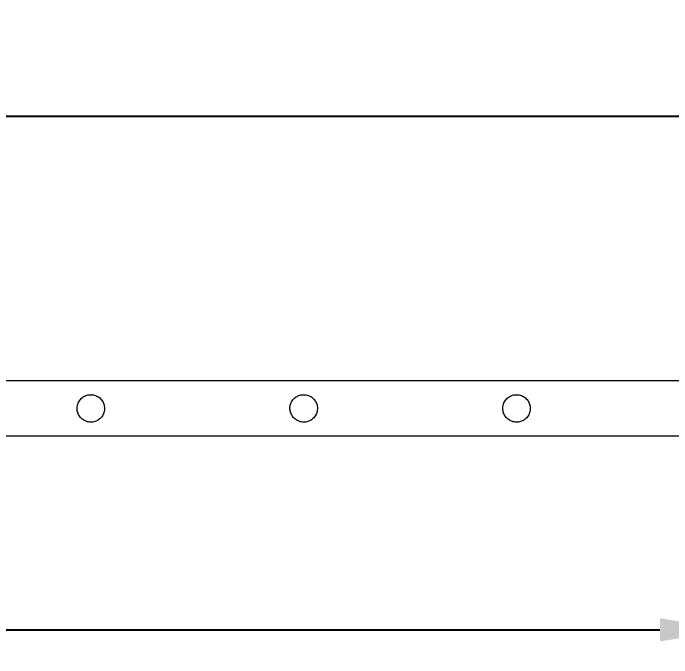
# Model space of a CAD drawing. Header units: millimetres. Extents: x 863 to 4626, y 388 to 3036.
# Drawn here: x 3685.1 to 4155.4, y 2081.7 to 2541.8 of the extents above; entities that cross this region are included whole.
import ezdxf

# ---------------------------------------------------------------- set-up
doc = ezdxf.new("R2010")
doc.units = ezdxf.units.MM
doc.linetypes.add('SLD-Solid', pattern=[0])
doc.styles.add('GENISO', font='geniso.shx', dxfattribs={"oblique": 15})
doc.dimstyles.new('Scale', dxfattribs={"dimscale": 20, "dimtxt": 2.5, "dimasz": 2.5, "dimexe": 1, "dimexo": 1, "dimgap": 0.8, "dimtad": 1, "dimdec": 0, "dimzin": 0, "dimtxsty": 'GENISO', "dimcen": 2.5, "dimclrd": 1, "dimclre": 1, "dimclrt": 7, "dimadec": 0, "dimazin": 0, "dimtfac": 1, "dimtdec": 0, "dimtmove": 0, "dimatfit": 3, "dimfxl": 1, "dimtzin": 0, "dimlwd": -1, "dimlwe": -1, "dimarcsym": 0})

# ---------------------------------------------------------------- blocks, each defined once
blk = doc.blocks.new('*D8')
at = {"color": 1, "transparency": 16777216}
for p, q in [((1080.58, 2299.35), (1080.58, 2488.01)), ((4326.51, 2299.35), (4326.51, 2488.01)), ((4276.51, 2468.01), (1130.58, 2468.01))]:
    blk.add_line(p, q, dxfattribs=at)
for points in [[(1130.58, 2476.34), (1130.58, 2459.67), (1080.58, 2468.01)], [(4276.51, 2476.34), (4276.51, 2459.67), (4326.51, 2468.01)]]:
    blk.add_solid(points, dxfattribs=at)
at = {"layer": 'Defpoints', "color": 0, "transparency": 16777216}
for p in [(1080.58, 2468.01), (1080.58, 2279.35), (4326.51, 2279.35)]:
    blk.add_point(p, dxfattribs=at)
at = {"color": 7, "transparency": 16777216, "insert": (2703.55, 2509.01), "char_height": 50, "attachment_point": 5, "style": 'GENISO'}
blk.add_mtext('3246', dxfattribs=at)
blk = doc.blocks.new('*D9')
at = {"color": 1, "transparency": 16777216}
for p, q in [((1156.61, 2229.93), (1156.61, 2081.74)), ((4196.91, 2229.93), (4196.91, 2081.74)), ((1206.61, 2101.74), (4146.91, 2101.74))]:
    blk.add_line(p, q, dxfattribs=at)
for points in [[(1206.61, 2110.07), (1206.61, 2093.4), (1156.61, 2101.74)], [(4146.91, 2110.07), (4146.91, 2093.4), (4196.91, 2101.74)]]:
    blk.add_solid(points, dxfattribs=at)
at = {"layer": 'Defpoints', "color": 0, "transparency": 16777216}
for p in [(1156.61, 2249.93), (4196.91, 2249.93), (4196.91, 2101.74)]:
    blk.add_point(p, dxfattribs=at)
at = {"color": 7, "transparency": 16777216, "insert": (2676.76, 2142.74), "char_height": 50, "attachment_point": 5, "style": 'GENISO'}
blk.add_mtext('20x152=3040', dxfattribs=at)

msp = doc.modelspace()

# ---------------------------------------------------------------- linework, layer by layer
at = {"color": 3, "linetype": 'SLD-Solid', "lineweight": 0}
for p, q in [((4297.09, 2279.35), (1135.49, 2279.35)), ((1134.51, 2240.12), (4296.11, 2240.12))]:
    msp.add_line(p, q, dxfattribs=at)
for points, knots in [([(3750.39, 2259.73), (3750.29, 2260.77), (3750.1, 2262.83), (3748.62, 2265.61), (3746.76, 2267.48), (3744.86, 2268.61), (3742.77, 2269.41), (3740.06, 2269.7), (3737.04, 2269.03), (3734.39, 2267.55), (3732.59, 2265.61), (3731.52, 2263.63), (3730.82, 2261.51), (3730.65, 2258.8), (3731.43, 2255.8), (3733.06, 2253.18), (3735.11, 2251.46), (3737.15, 2250.5), (3739.29, 2249.91), (3741.96, 2249.87), (3744.87, 2250.76), (3747.41, 2252.47), (3749.08, 2254.61), (3749.95, 2256.71), (3750.33, 2258.27), (3750.37, 2259.29), (3750.39, 2259.73)], [0, 0, 0, 0, 0.04935, 0.098584, 0.15082, 0.17906, 0.207276, 0.260067, 0.306584, 0.354235, 0.407926, 0.436112, 0.46428, 0.515721, 0.563207, 0.612084, 0.665775, 0.694014, 0.722227, 0.772998, 0.818985, 0.868099, 0.92317, 0.950973, 0.978758, 1, 1, 1, 1]), ([(3902.39, 2259.73), (3902.29, 2260.77), (3902.1, 2262.83), (3900.62, 2265.61), (3898.76, 2267.48), (3896.86, 2268.61), (3894.77, 2269.41), (3892.06, 2269.7), (3889.04, 2269.03), (3886.39, 2267.55), (3884.59, 2265.61), (3883.52, 2263.63), (3882.82, 2261.51), (3882.65, 2258.8), (3883.43, 2255.8), (3885.06, 2253.18), (3887.11, 2251.46), (3889.15, 2250.5), (3891.29, 2249.91), (3893.96, 2249.87), (3896.87, 2250.76), (3899.41, 2252.47), (3901.08, 2254.61), (3901.95, 2256.71), (3902.33, 2258.27), (3902.37, 2259.29), (3902.39, 2259.73)], [0, 0, 0, 0, 0.049349, 0.098585, 0.15082, 0.179057, 0.207276, 0.260067, 0.306584, 0.354235, 0.407926, 0.436112, 0.46428, 0.515721, 0.563207, 0.612084, 0.665774, 0.694013, 0.722226, 0.772997, 0.818984, 0.868101, 0.923172, 0.950973, 0.978758, 1, 1, 1, 1]), ([(4054.39, 2259.73), (4054.29, 2260.77), (4054.1, 2262.83), (4052.62, 2265.61), (4050.76, 2267.48), (4048.86, 2268.61), (4046.77, 2269.41), (4044.06, 2269.7), (4041.04, 2269.03), (4038.39, 2267.55), (4036.59, 2265.61), (4035.52, 2263.63), (4034.82, 2261.51), (4034.65, 2258.8), (4035.43, 2255.8), (4037.06, 2253.18), (4039.11, 2251.46), (4041.15, 2250.5), (4043.29, 2249.91), (4045.96, 2249.87), (4048.87, 2250.76), (4051.41, 2252.47), (4053.08, 2254.61), (4053.95, 2256.71), (4054.33, 2258.27), (4054.37, 2259.29), (4054.39, 2259.73)], [0, 0, 0, 0, 0.049349, 0.098585, 0.15082, 0.179058, 0.207277, 0.260064, 0.306584, 0.354236, 0.407927, 0.436112, 0.46428, 0.515721, 0.563206, 0.612084, 0.665774, 0.694013, 0.722226, 0.772997, 0.818984, 0.8681, 0.923172, 0.950973, 0.978758, 1, 1, 1, 1])]:
    msp.add_open_spline(points, degree=3, knots=knots, dxfattribs=at)

# ---------------------------------------------------------------- dimensions: what is measured, and where the dimension line sits
dim = msp.add_linear_dim(base=(1080.58, 2468.01), p1=(4326.51, 2279.35), p2=(1080.58, 2279.35), dimstyle='Scale')
dim.commit()
dim.dimension.update_dxf_attribs({"geometry": '*D8', "text_midpoint": (2703.55, 2509.01)})
dim = msp.add_linear_dim(base=(4196.91, 2101.74), p1=(1156.61, 2249.93), p2=(4196.91, 2249.93), text='20x152=3040', dimstyle='Scale')
dim.commit()
dim.dimension.update_dxf_attribs({"geometry": '*D9', "text_midpoint": (2676.76, 2142.74)})

doc.saveas('drawing.dxf')
